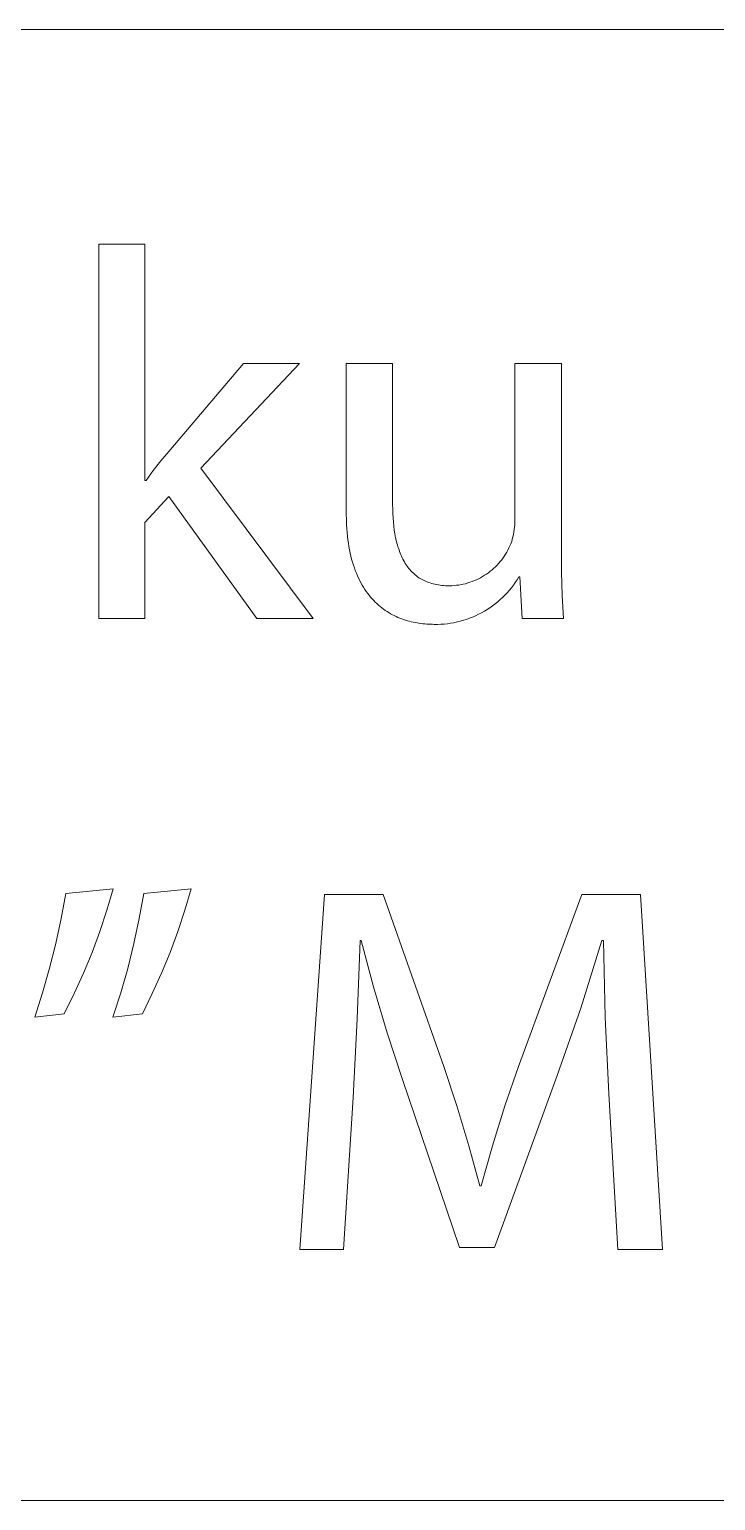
# Model space of a CAD drawing. Header units: millimetres. Extents: x 0 to 4468, y 0 to 3122.
# Drawn here: x 3516.8 to 3575, y 0 to 124.9 of the extents above; entities that cross this region are included whole.
import ezdxf

# ---------------------------------------------------------------- set-up
doc = ezdxf.new("R2010")
doc.units = ezdxf.units.MM
doc.header["$MEASUREMENT"] = 0
doc.layers.add('Domyślny', color=7, linetype='Continuous', true_color=0x000000)

msp = doc.modelspace()

# ---------------------------------------------------------------- linework, layer by layer
at = {"layer": 'Domyślny', "color": 18, "lineweight": 15, "true_color": 0x000000}
for p, q in [((2779.7, 124.86), (4464.07, 124.86)), ((3522.66, 74.86), (3522.66, 106.63)), ((3522.66, 106.63), (3526.56, 106.63)), ((3526.56, 106.63), (3526.56, 86.57)), ((3528.58, 89.04), (3534.92, 96.51)), ((3539.67, 96.51), (3531.3, 87.62)), ((3534.92, 96.51), (3539.67, 96.51)), ((3543.64, 83.84), (3543.64, 96.52)), ((3543.64, 96.52), (3547.58, 96.52)), ((3547.58, 96.52), (3547.58, 84.53)), ((3557.95, 83.23), (3557.95, 96.52)), ((3557.95, 96.52), (3561.9, 96.52)), ((3561.9, 96.52), (3561.9, 80.76)), ((3527.91, 88.24), (3528.58, 89.04)), ((3526.65, 86.57), (3527.27, 87.42)), ((3527.27, 87.42), (3527.91, 88.24)), ((3531.3, 87.62), (3540.83, 74.86)), ((3526.56, 86.57), (3526.65, 86.57)), ((3528.58, 85.23), (3526.56, 83)), ((3536.05, 74.86), (3528.58, 85.23)), ((3543.65, 83.15), (3543.64, 83.84)), ((3547.58, 84.53), (3547.59, 84.15)), ((3547.59, 84.15), (3547.6, 83.77)), ((3547.6, 83.77), (3547.62, 83.41)), ((3526.56, 83), (3526.56, 74.86)), ((3543.67, 82.81), (3543.65, 83.15)), ((3543.69, 82.49), (3543.67, 82.81)), ((3543.71, 82.17), (3543.69, 82.49)), ((3547.62, 83.41), (3547.64, 83.05)), ((3547.64, 83.05), (3547.68, 82.7)), ((3547.68, 82.7), (3547.72, 82.37)), ((3557.87, 82.21), (3557.9, 82.41)), ((3557.9, 82.41), (3557.92, 82.61)), ((3557.92, 82.61), (3557.94, 82.82)), ((3557.94, 82.82), (3557.95, 83.03)), ((3557.95, 83.03), (3557.95, 83.23)), ((3543.74, 81.85), (3543.71, 82.17)), ((3543.78, 81.55), (3543.74, 81.85)), ((3543.82, 81.26), (3543.78, 81.55)), ((3543.87, 80.97), (3543.82, 81.26)), ((3547.72, 82.37), (3547.77, 82.04)), ((3547.77, 82.04), (3547.83, 81.72)), ((3547.83, 81.72), (3547.9, 81.41)), ((3547.9, 81.41), (3547.94, 81.26)), ((3547.94, 81.26), (3547.98, 81.11)), ((3557.53, 81.03), (3557.61, 81.21)), ((3557.61, 81.21), (3557.68, 81.4)), ((3557.68, 81.4), (3557.73, 81.6)), ((3557.73, 81.6), (3557.78, 81.8)), ((3557.78, 81.8), (3557.83, 82)), ((3557.83, 82), (3557.87, 82.21)), ((3543.92, 80.69), (3543.87, 80.97)), ((3543.98, 80.42), (3543.92, 80.69)), ((3544.04, 80.15), (3543.98, 80.42)), ((3544.1, 79.89), (3544.04, 80.15)), ((3547.98, 81.11), (3548.02, 80.96)), ((3548.02, 80.96), (3548.07, 80.82)), ((3548.07, 80.82), (3548.12, 80.68)), ((3548.12, 80.68), (3548.17, 80.54)), ((3548.17, 80.54), (3548.22, 80.41)), ((3548.22, 80.41), (3548.27, 80.27)), ((3548.27, 80.27), (3548.33, 80.15)), ((3548.33, 80.15), (3548.39, 80.02)), ((3548.39, 80.02), (3548.45, 79.9)), ((3556.83, 79.85), (3556.95, 80.01)), ((3556.95, 80.01), (3557.06, 80.17)), ((3557.06, 80.17), (3557.16, 80.33)), ((3557.16, 80.33), (3557.27, 80.5)), ((3557.27, 80.5), (3557.36, 80.67)), ((3557.36, 80.67), (3557.45, 80.85)), ((3557.45, 80.85), (3557.53, 81.03)), ((3561.9, 80.76), (3561.91, 78.8)), ((3544.17, 79.64), (3544.1, 79.89)), ((3544.25, 79.4), (3544.17, 79.64)), ((3544.33, 79.16), (3544.25, 79.4)), ((3544.41, 78.93), (3544.33, 79.16)), ((3544.5, 78.71), (3544.41, 78.93)), ((3544.59, 78.49), (3544.5, 78.71)), ((3548.45, 79.9), (3548.52, 79.77)), ((3548.52, 79.77), (3548.58, 79.66)), ((3548.58, 79.66), (3548.65, 79.54)), ((3548.65, 79.54), (3548.73, 79.43)), ((3548.73, 79.43), (3548.8, 79.32)), ((3548.8, 79.32), (3548.88, 79.22)), ((3548.88, 79.22), (3548.96, 79.11)), ((3548.96, 79.11), (3549.04, 79.01)), ((3549.04, 79.01), (3549.13, 78.92)), ((3549.13, 78.92), (3549.22, 78.82)), ((3549.22, 78.82), (3549.31, 78.73)), ((3549.31, 78.73), (3549.4, 78.65)), ((3555.54, 78.64), (3555.7, 78.75)), ((3555.7, 78.75), (3555.86, 78.87)), ((3555.86, 78.87), (3556.01, 79)), ((3556.01, 79), (3556.16, 79.13)), ((3556.16, 79.13), (3556.3, 79.26)), ((3556.3, 79.26), (3556.44, 79.4)), ((3556.44, 79.4), (3556.58, 79.55)), ((3556.58, 79.55), (3556.7, 79.7)), ((3556.7, 79.7), (3556.83, 79.85)), ((3561.91, 78.8), (3561.96, 76.83)), ((3544.69, 78.28), (3544.59, 78.49)), ((3544.79, 78.08), (3544.69, 78.28)), ((3544.89, 77.88), (3544.79, 78.08)), ((3545, 77.69), (3544.89, 77.88)), ((3545.11, 77.51), (3545, 77.69)), ((3545.22, 77.33), (3545.11, 77.51)), ((3549.4, 78.65), (3549.5, 78.56)), ((3549.5, 78.56), (3549.6, 78.48)), ((3549.6, 78.48), (3549.7, 78.41)), ((3549.7, 78.41), (3549.81, 78.33)), ((3549.81, 78.33), (3549.92, 78.27)), ((3549.92, 78.27), (3550.03, 78.2)), ((3550.03, 78.2), (3550.14, 78.14)), ((3550.14, 78.14), (3550.26, 78.08)), ((3550.26, 78.08), (3550.38, 78.02)), ((3550.38, 78.02), (3550.51, 77.97)), ((3550.51, 77.97), (3550.63, 77.92)), ((3550.63, 77.92), (3550.76, 77.88)), ((3550.76, 77.88), (3550.89, 77.84)), ((3550.89, 77.84), (3551.03, 77.8)), ((3551.03, 77.8), (3551.17, 77.77)), ((3551.17, 77.77), (3551.31, 77.74)), ((3551.31, 77.74), (3551.46, 77.71)), ((3551.46, 77.71), (3551.61, 77.69)), ((3551.61, 77.69), (3551.76, 77.67)), ((3551.76, 77.67), (3551.92, 77.66)), ((3551.92, 77.66), (3552.07, 77.65)), ((3552.07, 77.65), (3552.24, 77.64)), ((3552.24, 77.64), (3552.4, 77.64)), ((3552.4, 77.64), (3552.6, 77.64)), ((3552.6, 77.64), (3552.8, 77.66)), ((3552.8, 77.66), (3552.99, 77.68)), ((3552.99, 77.68), (3553.19, 77.7)), ((3553.19, 77.7), (3553.38, 77.74)), ((3553.38, 77.74), (3553.57, 77.78)), ((3553.57, 77.78), (3553.76, 77.82)), ((3553.76, 77.82), (3553.95, 77.88)), ((3553.95, 77.88), (3554.14, 77.94)), ((3554.14, 77.94), (3554.33, 78)), ((3554.33, 78), (3554.51, 78.08)), ((3554.51, 78.08), (3554.69, 78.16)), ((3554.69, 78.16), (3554.87, 78.24)), ((3554.87, 78.24), (3555.04, 78.33)), ((3555.04, 78.33), (3555.21, 78.43)), ((3555.21, 78.43), (3555.38, 78.53)), ((3555.38, 78.53), (3555.54, 78.64)), ((3557.65, 77.48), (3557.48, 77.26)), ((3557.82, 77.7), (3557.65, 77.48)), ((3557.98, 77.93), (3557.82, 77.7)), ((3558.14, 78.16), (3557.98, 77.93)), ((3558.28, 78.4), (3558.14, 78.16)), ((3558.37, 78.4), (3558.28, 78.4)), ((3558.58, 74.87), (3558.37, 78.4)), ((3545.34, 77.16), (3545.22, 77.33)), ((3545.46, 76.99), (3545.34, 77.16)), ((3545.58, 76.84), (3545.46, 76.99)), ((3545.71, 76.68), (3545.58, 76.84)), ((3545.84, 76.54), (3545.71, 76.68)), ((3545.97, 76.39), (3545.84, 76.54)), ((3546.1, 76.26), (3545.97, 76.39)), ((3546.24, 76.13), (3546.1, 76.26)), ((3556.49, 76.28), (3556.28, 76.11)), ((3556.7, 76.47), (3556.49, 76.28)), ((3556.91, 76.66), (3556.7, 76.47)), ((3557.1, 76.85), (3556.91, 76.66)), ((3557.29, 77.05), (3557.1, 76.85)), ((3557.48, 77.26), (3557.29, 77.05)), ((3561.96, 76.83), (3562.07, 74.87)), ((3546.38, 76), (3546.24, 76.13)), ((3546.52, 75.88), (3546.38, 76)), ((3546.66, 75.77), (3546.52, 75.88)), ((3546.81, 75.66), (3546.66, 75.77)), ((3546.95, 75.55), (3546.81, 75.66)), ((3547.1, 75.46), (3546.95, 75.55)), ((3547.25, 75.36), (3547.1, 75.46)), ((3547.41, 75.27), (3547.25, 75.36)), ((3547.56, 75.19), (3547.41, 75.27)), ((3547.72, 75.11), (3547.56, 75.19)), ((3547.87, 75.03), (3547.72, 75.11)), ((3548.03, 74.96), (3547.87, 75.03)), ((3548.19, 74.9), (3548.03, 74.96)), ((3554.36, 74.99), (3554.1, 74.89)), ((3554.62, 75.1), (3554.36, 74.99)), ((3554.87, 75.22), (3554.62, 75.1)), ((3555.12, 75.35), (3554.87, 75.22)), ((3555.36, 75.48), (3555.12, 75.35)), ((3555.6, 75.63), (3555.36, 75.48)), ((3555.83, 75.78), (3555.6, 75.63)), ((3556.06, 75.94), (3555.83, 75.78)), ((3556.28, 76.11), (3556.06, 75.94)), ((3526.56, 74.86), (3522.66, 74.86)), ((3540.83, 74.86), (3536.05, 74.86)), ((3548.35, 74.84), (3548.19, 74.9)), ((3548.51, 74.78), (3548.35, 74.84)), ((3548.67, 74.72), (3548.51, 74.78)), ((3548.83, 74.68), (3548.67, 74.72)), ((3549, 74.63), (3548.83, 74.68)), ((3549.16, 74.59), (3549, 74.63)), ((3549.32, 74.55), (3549.16, 74.59)), ((3549.49, 74.52), (3549.32, 74.55)), ((3549.65, 74.49), (3549.49, 74.52)), ((3549.81, 74.46), (3549.65, 74.49)), ((3549.98, 74.44), (3549.81, 74.46)), ((3550.14, 74.42), (3549.98, 74.44)), ((3550.3, 74.4), (3550.14, 74.42)), ((3550.47, 74.39), (3550.3, 74.4)), ((3550.63, 74.38), (3550.47, 74.39)), ((3550.79, 74.37), (3550.63, 74.38)), ((3550.95, 74.37), (3550.79, 74.37)), ((3551.11, 74.36), (3550.95, 74.37)), ((3551.39, 74.36), (3551.11, 74.36)), ((3551.66, 74.38), (3551.39, 74.36)), ((3551.94, 74.39), (3551.66, 74.38)), ((3552.22, 74.42), (3551.94, 74.39)), ((3552.49, 74.46), (3552.22, 74.42)), ((3552.77, 74.51), (3552.49, 74.46)), ((3553.04, 74.57), (3552.77, 74.51)), ((3553.31, 74.63), (3553.04, 74.57)), ((3553.58, 74.71), (3553.31, 74.63)), ((3553.84, 74.79), (3553.58, 74.71)), ((3554.1, 74.89), (3553.84, 74.79)), ((3562.07, 74.87), (3558.58, 74.87)), ((3519.46, 49.4), (3519.86, 51.53)), ((3519.86, 51.53), (3523.87, 51.93)), ((3523.87, 51.93), (3523.33, 50.11)), ((3526.08, 49.4), (3526.46, 51.53)), ((3526.46, 51.53), (3530.49, 51.93)), ((3530.49, 51.93), (3529.95, 50.11)), ((3539.7, 21.3), (3541.8, 51.44)), ((3541.8, 51.44), (3546.77, 51.44)), ((3546.77, 51.44), (3551.92, 36.85)), ((3558.27, 36.85), (3563.64, 51.44)), ((3563.64, 51.44), (3568.6, 51.44)), ((3568.6, 51.44), (3570.49, 21.3)), ((3523.33, 50.11), (3522.73, 48.3)), ((3529.95, 50.11), (3529.35, 48.31)), ((3519, 47.28), (3519.46, 49.4)), ((3525.63, 47.28), (3526.08, 49.4)), ((3522.73, 48.3), (3522.07, 46.52)), ((3529.35, 48.31), (3528.69, 46.52)), ((3544.81, 47.54), (3544.58, 40.88)), ((3544.9, 47.54), (3544.81, 47.54)), ((3545.94, 43.61), (3544.9, 47.54)), ((3565.34, 47.54), (3563.54, 41.78)), ((3565.47, 47.54), (3565.34, 47.54)), ((3565.6, 41.03), (3565.47, 47.54)), ((3518.47, 45.18), (3519, 47.28)), ((3522.07, 46.52), (3521.34, 44.76)), ((3525.1, 45.17), (3525.63, 47.28)), ((3528.69, 46.52), (3527.97, 44.76)), ((3517.87, 43.09), (3518.47, 45.18)), ((3524.5, 43.09), (3525.1, 45.17)), ((3521.34, 44.76), (3520.55, 43.03)), ((3527.97, 44.76), (3527.18, 43.03)), ((3517.21, 41.03), (3517.87, 43.09)), ((3520.55, 43.03), (3519.71, 41.32)), ((3523.83, 41.03), (3524.5, 43.09)), ((3527.18, 43.03), (3526.34, 41.32)), ((3547.11, 39.7), (3545.94, 43.61)), ((3519.71, 41.32), (3517.21, 41.03)), ((3526.34, 41.32), (3523.83, 41.03)), ((3563.54, 41.78), (3561.53, 36.09)), ((3544.58, 40.88), (3544.23, 34.21)), ((3565.92, 34.52), (3565.6, 41.03)), ((3548.38, 35.83), (3547.11, 39.7)), ((3551.92, 36.85), (3553.03, 33.5)), ((3557.11, 33.5), (3558.27, 36.85)), ((3553.24, 21.48), (3548.38, 35.83)), ((3561.53, 36.09), (3556.22, 21.48)), ((3544.23, 34.21), (3543.42, 21.3)), ((3566.68, 21.3), (3565.92, 34.52)), ((3553.03, 33.5), (3554.05, 30.12)), ((3556.04, 30.12), (3557.11, 33.5)), ((3554.05, 30.12), (3554.97, 26.71)), ((3555.09, 26.71), (3556.04, 30.12)), ((3554.97, 26.71), (3555.09, 26.71)), ((3543.42, 21.3), (3539.7, 21.3)), ((3556.22, 21.48), (3553.24, 21.48)), ((3570.49, 21.3), (3566.68, 21.3)), ((4464.07, 0), (0, 0)), ((4464.07, 0), (2779.7, 0))]:
    msp.add_line(p, q, dxfattribs=at)

doc.saveas('drawing.dxf')
